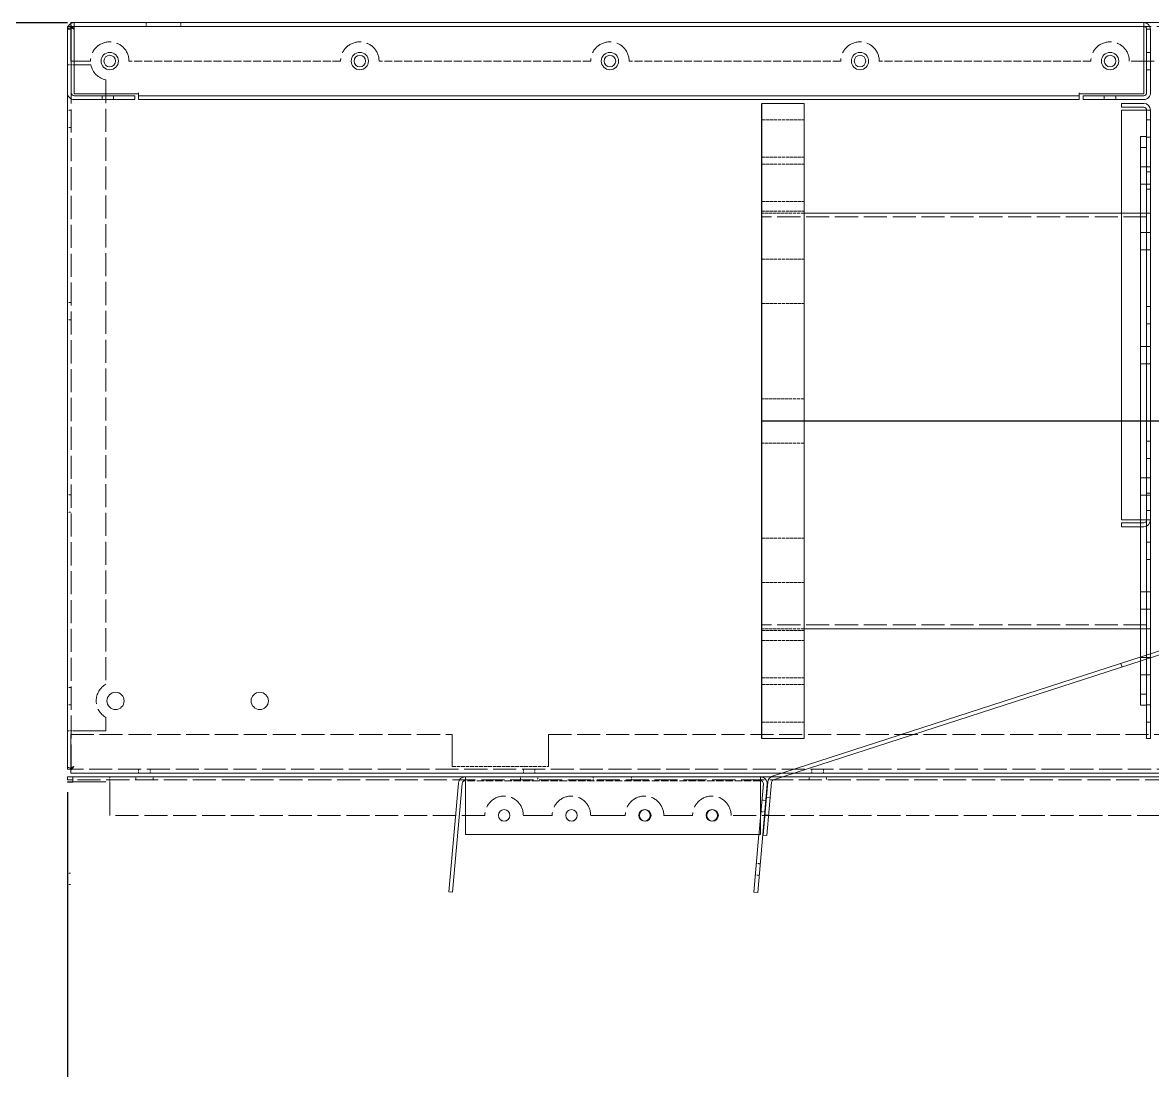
# Model space of a CAD drawing. Header units: millimetres. Extents: x 1817 to 34080, y 1746 to 24560.
# Drawn here: x 16139 to 16726, y 12763 to 13308 of the extents above; entities that cross this region are included whole.
import ezdxf

# ---------------------------------------------------------------- set-up
doc = ezdxf.new("R2010")
doc.units = ezdxf.units.MM
doc.linetypes.add('DASHED', pattern=[15, 12, -3])

# ---------------------------------------------------------------- blocks, each defined once
blk = doc.blocks.new('A$C07BF02F0')
at = {"color": 7, "lineweight": 15}
for p, q in [((2, 36.5), (0, 36.5)), ((0, 3.5), (0, 36.5)), ((2, 36.5), (0, 36.5)), ((2, 36.5), (2, 3.5)), ((3.5, 38), (3.5, 40)), ((3.5, 40), (559.5, 40)), ((3.5, 36.5), (3.5, 40)), ((3.5, 38), (3.5, 37.56)), ((3.5, 38), (559.5, 38)), ((3.5, 37.56), (3.5, 36.5)), ((3.5, 36.5), (3.5, 3)), ((3.5, 3), (3.5, 36.5)), ((559.5, 38), (559.5, 40)), ((559.5, 36.5), (559.5, 40)), ((559.5, 37.56), (559.5, 38)), ((559.5, 36.5), (559.5, 37.56)), ((559.5, 36.5), (559.5, 3)), ((559.5, 3), (559.5, 36.5)), ((561, 36.5), (563, 36.5)), ((561, 36.5), (561, 3.5)), ((561, 36.5), (563, 36.5)), ((563, 3.5), (563, 36.5)), ((561, 24.5), (563, 24.5)), ((561, 24.5), (563, 24.5)), ((561, 24.5), (563, 24.5)), ((561, 24.5), (563, 24.5)), ((561, 24.5), (563, 24.5)), ((561, 24.5), (563, 24.5)), ((561, 24.5), (563, 24.5)), ((561, 24.5), (563, 24.5)), ((561, 24.5), (563, 24.5)), ((561, 24.5), (563, 24.5)), ((561, 24.5), (563, 24.5)), ((561, 24.5), (563, 24.5)), ((561, 24.5), (563, 24.5)), ((561, 24.5), (563, 24.5)), ((561, 24.5), (563, 24.5)), ((561, 24.5), (563, 24.5)), ((561, 24.5), (563, 24.5)), ((561, 24.5), (563, 24.5)), ((561, 24.5), (563, 24.5)), ((561, 24.5), (563, 24.5)), ((561, 24.5), (563, 24.5)), ((561, 24.5), (563, 24.5)), ((561, 24.5), (563, 24.5)), ((561, 24.5), (563, 24.5)), ((561, 15.5), (563, 15.5)), ((561, 15.5), (563, 15.5)), ((561, 15.5), (563, 15.5)), ((561, 15.5), (563, 15.5)), ((561, 15.5), (563, 15.5)), ((561, 15.5), (563, 15.5)), ((561, 15.5), (563, 15.5)), ((561, 15.5), (563, 15.5)), ((561, 15.5), (563, 15.5)), ((561, 15.5), (563, 15.5)), ((561, 15.5), (563, 15.5)), ((561, 15.5), (563, 15.5)), ((561, 15.5), (563, 15.5)), ((561, 15.5), (563, 15.5)), ((561, 15.5), (563, 15.5)), ((561, 15.5), (563, 15.5)), ((561, 15.5), (563, 15.5)), ((561, 15.5), (563, 15.5)), ((561, 15.5), (563, 15.5)), ((561, 15.5), (563, 15.5)), ((561, 15.5), (563, 15.5)), ((561, 15.5), (563, 15.5)), ((561, 15.5), (563, 15.5)), ((561, 15.5), (563, 15.5)), ((37, 3), (3.5, 3)), ((37, 3), (3.5, 3)), ((35, 2), (3.5, 2)), ((18, 2), (18, 0)), ((18, 2), (18, 0)), ((18, 2), (18, 0)), ((18, 2), (18, 0)), ((18, 2), (18, 0)), ((18, 2), (18, 0)), ((18, 2), (18, 0)), ((18, 2), (18, 0)), ((18, 2), (18, 0)), ((18, 2), (18, 0)), ((18, 2), (18, 0)), ((18, 2), (18, 0)), ((24, 2), (24, 0)), ((24, 2), (24, 0)), ((24, 2), (24, 0)), ((24, 2), (24, 0)), ((24, 2), (24, 0)), ((24, 2), (24, 0)), ((24, 2), (24, 0)), ((24, 2), (24, 0)), ((24, 2), (24, 0)), ((24, 2), (24, 0)), ((24, 2), (24, 0)), ((24, 2), (24, 0)), ((35, 2), (35, 0)), ((37, 2.44), (37, 3.5)), ((37, 3), (37, 3.5)), ((37, 3), (37, 3.5)), ((37, 3.5), (37, 0)), ((37, 2), (37, 2.44)), ((37, 2), (37, 0)), ((526, 2), (37, 2)), ((526, 2), (37, 2)), ((526, 3), (526, 3.5)), ((526, 3.5), (526, 3)), ((526, 3), (526, 3.5)), ((526, 3.5), (526, 3)), ((526, 2.44), (526, 3)), ((526, 3), (559.5, 3)), ((526, 3), (559.5, 3)), ((526, 3), (526, 0)), ((526, 2), (526, 2.44)), ((526, 2), (526, 0)), ((528, 2), (528, 0)), ((559.5, 2), (528, 2)), ((539, 2), (539, 0)), ((539, 2), (539, 0)), ((539, 2), (539, 0)), ((539, 2), (539, 0)), ((539, 2), (539, 0)), ((539, 2), (539, 0)), ((539, 2), (539, 0)), ((539, 2), (539, 0)), ((539, 2), (539, 0)), ((539, 2), (539, 0)), ((539, 2), (539, 0)), ((539, 2), (539, 0)), ((545, 2), (545, 0)), ((545, 2), (545, 0)), ((545, 2), (545, 0)), ((545, 2), (545, 0)), ((545, 2), (545, 0)), ((545, 2), (545, 0)), ((545, 2), (545, 0)), ((545, 2), (545, 0)), ((545, 2), (545, 0)), ((545, 2), (545, 0)), ((545, 2), (545, 0)), ((545, 2), (545, 0)), ((35, 0), (3.5, 0)), ((526, 0), (37, 0)), ((526, 0), (37, 0)), ((559.5, 0), (528, 0))]:
    blk.add_line(p, q, dxfattribs=at)
for centre in [(22, 20), (152, 20), (282, 20), (412, 20), (542, 20)]:
    blk.add_circle(centre, 3, dxfattribs=at)
for centre, radius, start, end in [((3.5, 36.5), 3.5, 90, 180), ((3.5, 36.5), 1.5, 90, 180), ((559.5, 36.5), 3.5, 360, 90), ((559.5, 36.5), 1.5, 360, 90), ((3.5, 3.5), 3.5, 180, 270.00001), ((3.5, 3.5), 1.5, 180, 269.99999), ((559.5, 3.5), 3.5, 269.99999, 360), ((559.5, 3.5), 1.5, 270.00001, 360)]:
    blk.add_arc(centre, radius, start, end, dxfattribs=at)
blk = doc.blocks.new('A$C16F13DCD')
at = {"color": 7, "lineweight": 15}
for p, q in [((11.5, 330), (0, 330)), ((0, 328), (0, 330)), ((11.5, 328), (0, 328)), ((0, 326.5), (0, 113.5)), ((11.5, 326.5), (0, 326.5)), ((11.5, 326.5), (15, 326.5)), ((13, 113.5), (13, 326.5)), ((15, 326.5), (15, 113.5)), ((13, 321.5), (15, 321.5)), ((13, 321.5), (15, 321.5)), ((13, 321.5), (15, 321.5)), ((13, 321.5), (15, 321.5)), ((13, 321.5), (15, 321.5)), ((13, 321.5), (15, 321.5)), ((13, 321.5), (15, 321.5)), ((13, 312.5), (15, 312.5)), ((13, 312.5), (15, 312.5)), ((13, 312.5), (15, 312.5)), ((13, 312.5), (15, 312.5)), ((13, 312.5), (15, 312.5)), ((13, 312.5), (15, 312.5)), ((13, 312.5), (15, 312.5)), ((13, 297), (15, 297)), ((13, 297), (15, 297)), ((13, 294.5), (15, 294.5)), ((13, 294.5), (15, 294.5)), ((13, 288), (15, 288)), ((13, 288), (15, 288)), ((13, 285.5), (15, 285.5)), ((13, 285.5), (15, 285.5)), ((13, 273), (15, 273)), ((13, 262.84), (15, 262.84)), ((13, 262.84), (15, 262.84)), ((13, 253.84), (15, 253.84)), ((13, 253.84), (15, 253.84)), ((13, 224.5), (15, 224.5)), ((13, 224.5), (15, 224.5)), ((13, 215.5), (15, 215.5)), ((13, 215.5), (15, 215.5)), ((13, 203.66), (15, 203.66)), ((13, 203.66), (15, 203.66)), ((13, 194.66), (15, 194.66)), ((13, 194.66), (15, 194.66)), ((13, 154.5), (15, 154.5)), ((13, 154.5), (15, 154.5)), ((13, 145.5), (15, 145.5)), ((13, 145.5), (15, 145.5)), ((13, 135.34), (15, 135.34)), ((13, 135.34), (15, 135.34)), ((13, 127.5), (15, 127.5)), ((13, 127.5), (15, 127.5)), ((13, 126.34), (15, 126.34)), ((13, 126.34), (15, 126.34)), ((13, 118.5), (15, 118.5)), ((13, 118.5), (15, 118.5)), ((0, 113.5), (11.5, 113.5)), ((0, 110), (0, 112)), ((11.5, 112), (0, 112)), ((11.5, 113.5), (15, 113.5)), ((13, 110.34), (13, 113.5)), ((15, 113.5), (13, 113.5)), ((15, 113.5), (13, 113.5)), ((15, 0), (15, 113.5)), ((11.5, 110), (0, 110)), ((13, 0), (13, 110.34)), ((13, 102), (15, 102)), ((13, 102), (15, 102)), ((13, 93), (15, 93)), ((13, 93), (15, 93)), ((13, 76.16), (15, 76.16)), ((13, 76.16), (15, 76.16)), ((13, 67.16), (15, 67.16)), ((13, 67.16), (15, 67.16)), ((13, 57), (15, 57)), ((13, 42), (15, 42)), ((13, 42), (15, 42)), ((13, 42), (15, 42)), ((13, 42), (15, 42)), ((13, 33), (15, 33)), ((13, 33), (15, 33)), ((13, 33), (15, 33)), ((13, 33), (15, 33)), ((13, 17.5), (15, 17.5)), ((13, 17.5), (15, 17.5)), ((13, 17.5), (15, 17.5)), ((13, 17.5), (15, 17.5)), ((13, 17.5), (15, 17.5)), ((13, 8.5), (15, 8.5)), ((13, 8.5), (15, 8.5)), ((13, 8.5), (15, 8.5)), ((13, 8.5), (15, 8.5)), ((13, 8.5), (15, 8.5)), ((13, 0), (15, 0))]:
    blk.add_line(p, q, dxfattribs=at)
for centre, radius, start, end in [((11.5, 326.5), 3.5, 0, 90), ((11.5, 326.5), 1.5, 0, 90), ((11.5, 113.5), 3.5, 270, 0), ((11.5, 113.5), 1.5, 270, 0)]:
    blk.add_arc(centre, radius, start, end, dxfattribs=at)
blk = doc.blocks.new('A$C5DDF0D69')
at = {"color": 7, "lineweight": 13, "ltscale": 0.000626001}
for p, q in [((8.74, 60.17), (8.44, 60.17)), ((8.74, 58.17), (8.44, 58.17))]:
    blk.add_line(p, q, dxfattribs=at)
at = {"color": 7, "lineweight": 13, "ltscale": 0.31935}
for p, q in [((162.03, 60.17), (8.74, 60.17)), ((162.03, 30.17), (8.74, 30.17))]:
    blk.add_line(p, q, dxfattribs=at)
at = {"color": 7, "linetype": 'DASHED', "lineweight": 13, "ltscale": 0.004167}
for p, q in [((8.74, 58.17), (8.74, 60.17)), ((74.96, 60.17), (74.96, 58.17)), ((74.96, 60.17), (74.96, 58.17)), ((74.96, 60.17), (74.96, 58.17)), ((74.96, 60.17), (74.96, 58.17)), ((74.96, 60.17), (74.96, 58.17)), ((74.96, 60.17), (74.96, 58.17)), ((74.96, 60.17), (74.96, 58.17)), ((74.96, 60.17), (74.96, 58.17)), ((74.96, 60.17), (74.96, 58.17)), ((74.96, 60.17), (74.96, 58.17)), ((74.96, 60.17), (74.96, 58.17)), ((94.96, 60.17), (94.96, 58.17)), ((94.96, 60.17), (94.96, 58.17)), ((94.96, 60.17), (94.96, 58.17)), ((94.96, 60.17), (94.96, 58.17)), ((94.96, 60.17), (94.96, 58.17)), ((94.96, 60.17), (94.96, 58.17)), ((94.96, 60.17), (94.96, 58.17)), ((94.96, 60.17), (94.96, 58.17)), ((94.96, 60.17), (94.96, 58.17)), ((94.96, 60.17), (94.96, 58.17)), ((94.96, 60.17), (94.96, 58.17)), ((162.03, 58.17), (162.03, 60.17)), ((164.77, 47.89), (162.78, 48.06)), ((164.77, 47.89), (162.78, 48.06)), ((164.77, 47.89), (162.78, 48.06)), ((164.77, 47.89), (162.78, 48.06)), ((164.77, 47.89), (162.78, 48.06)), ((164.77, 47.89), (162.78, 48.06)), ((164.77, 47.89), (162.78, 48.06)), ((164.77, 47.89), (162.78, 48.06)), ((164.77, 47.89), (162.78, 48.06)), ((164.77, 47.89), (162.78, 48.06)), ((164.77, 47.89), (162.78, 48.06)), ((164.25, 41.91), (162.26, 42.09)), ((164.25, 41.91), (162.26, 42.09)), ((164.25, 41.91), (162.26, 42.09)), ((164.25, 41.91), (162.26, 42.09)), ((164.25, 41.91), (162.26, 42.09)), ((164.25, 41.91), (162.26, 42.09)), ((164.25, 41.91), (162.26, 42.09)), ((164.25, 41.91), (162.26, 42.09)), ((164.25, 41.91), (162.26, 42.09)), ((164.25, 41.91), (162.26, 42.09)), ((164.25, 41.91), (162.26, 42.09)), ((161.9, 15.01), (159.91, 15.19)), ((161.9, 15.01), (159.91, 15.19)), ((161.38, 9.04), (159.38, 9.21)), ((161.38, 9.04), (159.38, 9.21))]:
    blk.add_line(p, q, dxfattribs=at)
at = {"color": 7, "lineweight": 13, "ltscale": 0.007292}
for p, q in [((8.74, 56.67), (8.74, 60.17)), ((162.03, 56.67), (162.03, 60.17))]:
    blk.add_line(p, q, dxfattribs=at)
at = {"color": 7, "lineweight": 13, "ltscale": 0.118431}
for p, q in [((0, 0.35), (4.96, 56.98)), ((1.99, 0.17), (6.95, 56.8))]:
    blk.add_line(p, q, dxfattribs=at)
at = {"color": 7, "linetype": 'DASHED', "lineweight": 13, "ltscale": 0.31935}
blk.add_line((162.03, 58.17), (8.74, 58.17), dxfattribs=at)
at = {"color": 7, "lineweight": 13, "ltscale": 0.003125}
blk.add_line((8.74, 58.17), (8.74, 56.67), dxfattribs=at)
at = {"color": 7, "lineweight": 13, "ltscale": 0.055208}
for p, q in [((8.74, 56.67), (8.74, 30.17)), ((8.74, 30.17), (8.74, 56.67)), ((162.03, 30.17), (162.03, 56.67))]:
    blk.add_line(p, q, dxfattribs=at)
at = {"color": 7, "lineweight": 13, "ltscale": 0.117885}
blk.add_line((160.59, 0), (165.52, 56.37), dxfattribs=at)
at = {"color": 7, "linetype": 'DASHED', "lineweight": 13, "ltscale": 0.003125}
blk.add_line((162.03, 58.17), (162.03, 56.67), dxfattribs=at)
at = {"color": 7, "linetype": 'DASHED', "lineweight": 13, "ltscale": 0.055208}
blk.add_line((162.03, 56.67), (162.03, 30.17), dxfattribs=at)
at = {"color": 7, "lineweight": 13, "ltscale": 0.035719}
blk.add_line((162.03, 39.46), (163.52, 56.54), dxfattribs=at)
at = {"color": 7, "linetype": 'DASHED', "lineweight": 13, "ltscale": 0.019427}
blk.add_line((161.22, 30.17), (162.03, 39.46), dxfattribs=at)
at = {"color": 7, "lineweight": 13, "ltscale": 0.317661}
blk.add_line((161.22, 30.17), (8.74, 30.17), dxfattribs=at)
at = {"color": 7, "lineweight": 13, "ltscale": 0.062739}
blk.add_line((158.59, 0.17), (161.22, 30.17), dxfattribs=at)
at = {"color": 7, "linetype": 'DASHED', "lineweight": 13, "ltscale": 0.001689}
blk.add_line((162.03, 30.17), (161.22, 30.17), dxfattribs=at)
at = {"color": 7, "lineweight": 13, "ltscale": 0.004167}
for p, q in [((1.99, 0.17), (0, 0.35)), ((160.59, 0), (158.59, 0.17))]:
    blk.add_line(p, q, dxfattribs=at)
at = {"color": 7, "lineweight": 13}
for centre in [(28.74, 40.17), (63.74, 40.17), (102.14, 40.17), (137.14, 40.17)]:
    blk.add_circle(centre, 3, dxfattribs=at)
for centre, radius, start, end in [((8.44, 56.67), 3.5, 90, 175), ((162.03, 56.67), 3.5, 355, 90), ((8.44, 56.67), 1.5, 90, 175), ((162.03, 56.67), 1.5, 355, 90)]:
    blk.add_arc(centre, radius, start, end, dxfattribs=at)
blk = doc.blocks.new('A$C7EF54F26')
at = {"color": 7, "lineweight": 15}
for p, q in [((431.66, 245.91), (433.66, 245.91)), ((431.66, 216.89), (431.66, 245.91)), ((433.66, 216.89), (433.66, 245.91)), ((431.66, 235.41), (433.66, 235.41)), ((431.66, 235.41), (433.66, 235.41)), ((431.66, 235.41), (433.66, 235.41)), ((431.66, 235.41), (433.66, 235.41)), ((431.66, 235.41), (433.66, 235.41)), ((431.66, 235.41), (433.66, 235.41)), ((431.66, 235.41), (433.66, 235.41)), ((431.66, 235.41), (433.66, 235.41)), ((431.66, 235.41), (433.66, 235.41)), ((431.66, 235.41), (433.66, 235.41)), ((431.66, 235.41), (433.66, 235.41)), ((431.66, 226.41), (433.66, 226.41)), ((431.66, 226.41), (433.66, 226.41)), ((431.66, 226.41), (433.66, 226.41)), ((431.66, 226.41), (433.66, 226.41)), ((431.66, 226.41), (433.66, 226.41)), ((431.66, 226.41), (433.66, 226.41)), ((431.66, 226.41), (433.66, 226.41)), ((431.66, 226.41), (433.66, 226.41)), ((431.66, 226.41), (433.66, 226.41)), ((431.66, 226.41), (433.66, 226.41)), ((431.66, 226.41), (433.66, 226.41)), ((2.12, 30.92), (430.75, 215.52)), ((2.91, 29.08), (431.54, 213.68)), ((306.56, 162.03), (307.35, 160.19)), ((176.95, 106.21), (177.74, 104.37)), ((0, 27.68), (0.15, 0)), ((2, 27.69), (2.15, 0.01)), ((2.04, 19.51), (0.04, 19.5)), ((2.04, 19.51), (0.04, 19.5)), ((2.04, 19.51), (0.04, 19.5)), ((2.04, 19.51), (0.04, 19.5)), ((2.04, 19.51), (0.04, 19.5)), ((2.04, 19.51), (0.04, 19.5)), ((2.04, 19.51), (0.04, 19.5)), ((2.04, 19.51), (0.04, 19.5)), ((2.04, 19.51), (0.04, 19.5)), ((2.04, 19.51), (0.04, 19.5)), ((2.04, 19.51), (0.04, 19.5)), ((2.09, 10.51), (0.09, 10.5)), ((2.09, 10.51), (0.09, 10.5)), ((2.09, 10.51), (0.09, 10.5)), ((2.09, 10.51), (0.09, 10.5)), ((2.09, 10.51), (0.09, 10.5)), ((2.09, 10.51), (0.09, 10.5)), ((2.09, 10.51), (0.09, 10.5)), ((2.09, 10.51), (0.09, 10.5)), ((2.09, 10.51), (0.09, 10.5)), ((2.09, 10.51), (0.09, 10.5)), ((2.09, 10.51), (0.09, 10.5)), ((0.15, 0), (2.15, 0.01))]:
    blk.add_line(p, q, dxfattribs=at)
for centre, radius, start, end in [((430.16, 216.89), 1.5, 293.3, 0), ((430.16, 216.89), 3.5, 293.3, 0), ((3.5, 27.7), 3.5, 113.3, 180.3), ((3.5, 27.7), 1.5, 113.3, 180.3)]:
    blk.add_arc(centre, radius, start, end, dxfattribs=at)
blk = doc.blocks.new('1')
at = {"ltscale": 500}
for p, q in [((15161.93, 13307.76), (16161.93, 13307.76)), ((16161.93, 12907.76), (16161.93, 9707.76))]:
    blk.add_line(p, q, dxfattribs=at)
at = {"color": 7, "lineweight": 13, "ltscale": 0.003112}
for p, q in [((16162.92, 13305.76), (16161.93, 13305.76)), ((16162.92, 12919.76), (16161.93, 12919.76))]:
    blk.add_line(p, q, dxfattribs=at)
at = {"color": 7, "lineweight": 13, "ltscale": 0.002813}
for p, q in [((16161.93, 13304.86), (16161.93, 13305.76)), ((16161.93, 12920.66), (16161.93, 12919.76))]:
    blk.add_line(p, q, dxfattribs=at)
at = {"color": 7, "lineweight": 13}
for p, q in [((16161.93, 12920.66), (16161.93, 13304.86)), ((18660.23, 13307.76), (16163.63, 13307.76)), ((16522.93, 13100.76), (16522.93, 13265.76)), ((16544.93, 13100.76), (16544.93, 13265.76)), ((16719.73, 13248.48), (16719.73, 13100.76)), ((16722.93, 13248.48), (16722.93, 13100.76)), ((16719.73, 13208.76), (16544.93, 13208.76)), ((16722.93, 13100.76), (16722.93, 13208.76)), ((16522.93, 12935.76), (16522.93, 13100.76)), ((16544.93, 12935.76), (16544.93, 13100.76)), ((16719.73, 12953.03), (16719.73, 13100.76)), ((16722.93, 12953.03), (16722.93, 13100.76)), ((16722.93, 12992.76), (16722.93, 13100.76)), ((16722.93, 12994.76), (16722.93, 13100.76)), ((16719.73, 12992.76), (16544.93, 12992.76)), ((18660.23, 12917.76), (16163.63, 12917.76)), ((17244.13, 12915.76), (16164.73, 12915.76))]:
    blk.add_line(p, q, dxfattribs=at)
at = {"color": 7, "linetype": 'DASHED', "lineweight": 13, "ltscale": 0.00625}
for p, q in [((16161.93, 13304.86), (16163.93, 13304.86)), ((16202.93, 13305.76), (16202.93, 13307.76)), ((16220.93, 13305.76), (16220.93, 13307.76)), ((16161.93, 13285.76), (16163.93, 13285.76)), ((16163.93, 13262.26), (16161.93, 13262.26)), ((16163.93, 13253.26), (16161.93, 13253.26)), ((16163.93, 13162.26), (16161.93, 13162.26)), ((16163.93, 13153.26), (16161.93, 13153.26)), ((16163.93, 13062.26), (16161.93, 13062.26)), ((16163.93, 13053.26), (16161.93, 13053.26)), ((16163.93, 12962.26), (16161.93, 12962.26)), ((16163.93, 12953.26), (16161.93, 12953.26)), ((16161.93, 12939.76), (16163.93, 12939.76)), ((16161.93, 12920.66), (16163.93, 12920.66)), ((16198.93, 12919.76), (16198.93, 12917.76)), ((16204.93, 12919.76), (16204.93, 12917.76)), ((16398.93, 12919.76), (16398.93, 12917.76)), ((16404.93, 12919.76), (16404.93, 12917.76)), ((16548.93, 12919.76), (16548.93, 12917.76)), ((16554.93, 12919.76), (16554.93, 12917.76))]:
    blk.add_line(p, q, dxfattribs=at)
at = {"color": 7, "lineweight": 13, "ltscale": 0.002201}
for p, q in [((16162.92, 13305.76), (16163.63, 13305.76)), ((16162.92, 12919.76), (16163.63, 12919.76))]:
    blk.add_line(p, q, dxfattribs=at)
at = {"color": 7, "lineweight": 13, "ltscale": 0.004222}
for p, q in [((16163.63, 13306.41), (16163.63, 13307.76)), ((16163.63, 12919.11), (16163.63, 12917.76))]:
    blk.add_line(p, q, dxfattribs=at)
at = {"color": 7, "lineweight": 13, "ltscale": 0.003766}
for p, q in [((16163.63, 13306.41), (16163.63, 13305.2)), ((16163.63, 12919.11), (16163.63, 12920.31))]:
    blk.add_line(p, q, dxfattribs=at)
at = {"color": 7, "linetype": 'DASHED', "lineweight": 13}
for p, q in [((18660.23, 13305.76), (16163.63, 13305.76)), ((16163.93, 12920.66), (16163.93, 13304.86)), ((18541.93, 13287.76), (16713.93, 13287.76)), ((16181.93, 13277.96), (16181.93, 12963.92)), ((16522.93, 13208.76), (16522.93, 13100.76)), ((16722.93, 13206.76), (16522.93, 13206.76)), ((16522.93, 13100.76), (16522.93, 12992.76)), ((16522.93, 13100.76), (16522.93, 12994.76)), ((16722.93, 12994.76), (16522.93, 12994.76)), ((16163.63, 12937.76), (16361.93, 12937.76)), ((16411.93, 12937.76), (16908.93, 12937.76)), ((18660.23, 12919.76), (16163.63, 12919.76)), ((17244.13, 12914.16), (16164.73, 12914.16)), ((16378.93, 12895.76), (16183.93, 12895.76)), ((17224.93, 12895.76), (16506.93, 12895.76))]:
    blk.add_line(p, q, dxfattribs=at)
at = {"color": 7, "linetype": 'DASHED', "lineweight": 13, "ltscale": 0.002219}
for p, q in [((16163.63, 13305.76), (16164.34, 13305.76)), ((16163.63, 12919.76), (16164.34, 12919.76))]:
    blk.add_line(p, q, dxfattribs=at)
at = {"color": 7, "linetype": 'DASHED', "lineweight": 13, "ltscale": 0.003094}
for p, q in [((16163.63, 13304.36), (16163.63, 13305.35)), ((16163.63, 12921.16), (16163.63, 12920.17))]:
    blk.add_line(p, q, dxfattribs=at)
at = {"color": 7, "linetype": 'DASHED', "lineweight": 13, "ltscale": 0.051875}
for p, q in [((16163.63, 13287.76), (16163.63, 13304.36)), ((16181.93, 12939.76), (16165.33, 12939.76)), ((16163.63, 12921.16), (16163.63, 12937.76)), ((16361.93, 12937.76), (16361.93, 12921.16)), ((16411.93, 12937.76), (16411.93, 12921.16))]:
    blk.add_line(p, q, dxfattribs=at)
at = {"color": 7, "linetype": 'DASHED', "lineweight": 13, "ltscale": 0.002812}
for p, q in [((16163.93, 13304.86), (16163.93, 13305.76)), ((16163.93, 12920.66), (16163.93, 12919.76))]:
    blk.add_line(p, q, dxfattribs=at)
at = {"color": 7, "linetype": 'DASHED', "lineweight": 13, "ltscale": 0.032187}
blk.add_line((16173.93, 13287.76), (16163.63, 13287.76), dxfattribs=at)
at = {"color": 7, "linetype": 'DASHED', "lineweight": 13, "ltscale": 0.004375}
for p, q in [((16163.93, 13285.76), (16165.33, 13285.76)), ((16163.93, 12939.76), (16165.33, 12939.76))]:
    blk.add_line(p, q, dxfattribs=at)
at = {"color": 7, "linetype": 'DASHED', "lineweight": 13, "ltscale": 0.027506}
blk.add_line((16165.33, 13285.76), (16174.13, 13285.76), dxfattribs=at)
at = {"color": 7, "linetype": 'DASHED', "lineweight": 13, "ltscale": 0.34375}
for p, q in [((16303.93, 13287.76), (16193.93, 13287.76)), ((16433.93, 13287.76), (16323.93, 13287.76)), ((16563.93, 13287.76), (16453.93, 13287.76)), ((16693.93, 13287.76), (16583.93, 13287.76))]:
    blk.add_line(p, q, dxfattribs=at)
at = {"color": 7, "lineweight": 13, "ltscale": 0.1375}
for p, q in [((16522.93, 13265.76), (16544.93, 13265.76)), ((16522.93, 12935.76), (16544.93, 12935.76))]:
    blk.add_line(p, q, dxfattribs=at)
for p, q in [((16522.93, 12935.76), (16522.93, 13265.76)), ((16522.93, 13100.76), (18149.59, 13100.76))]:
    blk.add_line(p, q)
at = {"color": 7, "linetype": 'DASHED', "lineweight": 13, "ltscale": 0.1375}
for p, q in [((16522.93, 13257.26), (16544.93, 13257.26)), ((16522.93, 13237.83), (16544.93, 13237.83)), ((16522.93, 13237.83), (16544.93, 13237.83)), ((16522.93, 13234.26), (16544.93, 13234.26)), ((16522.93, 13214.83), (16544.93, 13214.83)), ((16522.93, 13214.83), (16544.93, 13214.83)), ((16522.93, 13209.76), (16544.93, 13209.76)), ((16544.93, 13208.76), (16522.93, 13208.76)), ((16522.93, 13184.76), (16544.93, 13184.76)), ((16522.93, 13184.76), (16544.93, 13184.76)), ((16522.93, 13161.76), (16544.93, 13161.76)), ((16522.93, 13161.76), (16544.93, 13161.76)), ((16544.93, 13112.26), (16522.93, 13112.26)), ((16544.93, 13112.26), (16522.93, 13112.26)), ((16544.93, 13089.26), (16522.93, 13089.26)), ((16544.93, 13089.26), (16522.93, 13089.26)), ((16522.93, 13039.76), (16544.93, 13039.76)), ((16522.93, 13039.76), (16544.93, 13039.76)), ((16522.93, 13016.76), (16544.93, 13016.76)), ((16522.93, 13016.76), (16544.93, 13016.76)), ((16544.93, 12992.76), (16522.93, 12992.76)), ((16522.93, 12991.76), (16544.93, 12991.76)), ((16522.93, 12986.68), (16544.93, 12986.68)), ((16522.93, 12986.68), (16544.93, 12986.68)), ((16522.93, 12967.26), (16544.93, 12967.26)), ((16522.93, 12963.68), (16544.93, 12963.68)), ((16522.93, 12963.68), (16544.93, 12963.68)), ((16522.93, 12944.26), (16544.93, 12944.26))]:
    blk.add_line(p, q, dxfattribs=at)
at = {"color": 7, "lineweight": 13, "ltscale": 0.02}
for p, q in [((16722.93, 13248.48), (16719.73, 13248.48)), ((16722.93, 13248.48), (16719.73, 13248.48)), ((16722.93, 12953.03), (16719.73, 12953.03))]:
    blk.add_line(p, q, dxfattribs=at)
at = {"color": 7, "linetype": 'DASHED', "lineweight": 13, "ltscale": 0.02}
for p, q in [((16722.93, 13242.76), (16719.73, 13242.76)), ((16719.73, 13232.76), (16722.93, 13232.76)), ((16719.73, 13232.76), (16722.93, 13232.76)), ((16719.73, 13223.76), (16722.93, 13223.76)), ((16719.73, 13223.76), (16722.93, 13223.76)), ((16722.93, 13208.76), (16719.73, 13208.76)), ((16722.93, 13208.76), (16719.73, 13208.76)), ((16719.73, 13198.6), (16722.93, 13198.6)), ((16719.73, 13198.6), (16722.93, 13198.6)), ((16719.73, 13189.6), (16722.93, 13189.6)), ((16719.73, 13189.6), (16722.93, 13189.6)), ((16719.73, 13139.42), (16722.93, 13139.42)), ((16719.73, 13139.42), (16722.93, 13139.42)), ((16719.73, 13130.42), (16722.93, 13130.42)), ((16719.73, 13130.42), (16722.93, 13130.42)), ((16719.73, 13071.09), (16722.93, 13071.09)), ((16719.73, 13071.09), (16722.93, 13071.09)), ((16719.73, 13062.09), (16722.93, 13062.09)), ((16719.73, 13062.09), (16722.93, 13062.09)), ((16719.73, 13011.92), (16722.93, 13011.92)), ((16719.73, 13011.92), (16722.93, 13011.92)), ((16719.73, 13002.92), (16722.93, 13002.92)), ((16719.73, 13002.92), (16722.93, 13002.92)), ((16722.93, 12992.76), (16719.73, 12992.76)), ((16722.93, 12992.76), (16719.73, 12992.76)), ((16719.73, 12977.75), (16722.93, 12977.75)), ((16719.73, 12977.75), (16722.93, 12977.75)), ((16719.73, 12968.75), (16722.93, 12968.75)), ((16719.73, 12968.75), (16722.93, 12968.75)), ((16722.93, 12958.76), (16719.73, 12958.76)), ((16722.93, 12953.03), (16719.73, 12953.03))]:
    blk.add_line(p, q, dxfattribs=at)
at = {"color": 7, "linetype": 'DASHED', "lineweight": 13, "ltscale": 0.021374}
blk.add_line((16181.93, 12946.6), (16181.93, 12939.76), dxfattribs=at)
at = {"color": 7, "linetype": 'DASHED', "lineweight": 13, "ltscale": 0.15625}
blk.add_line((16361.93, 12921.16), (16411.93, 12921.16), dxfattribs=at)
at = {"color": 7, "lineweight": 13, "ltscale": 0.009063}
for p, q in [((16161.93, 12915.76), (16164.73, 12915.76)), ((16161.93, 12914.16), (16164.73, 12914.16))]:
    blk.add_line(p, q, dxfattribs=at)
at = {"color": 7, "lineweight": 13, "ltscale": 0.005}
for p, q in [((16161.93, 12915.76), (16161.93, 12914.16)), ((16161.93, 12913.26), (16163.53, 12913.26))]:
    blk.add_line(p, q, dxfattribs=at)
at = {"color": 7, "lineweight": 13, "ltscale": 0.00875}
for p, q in [((16164.73, 12912.96), (16164.73, 12915.76)), ((16161.93, 12912.96), (16164.73, 12912.96))]:
    blk.add_line(p, q, dxfattribs=at)
at = {"color": 7, "lineweight": 13, "ltscale": 0.000866094}
blk.add_line((16164.73, 12915.76), (16164.73, 12915.48), dxfattribs=at)
at = {"color": 7, "linetype": 'DASHED', "lineweight": 13, "ltscale": 0.004134}
blk.add_line((16164.73, 12915.48), (16164.73, 12914.16), dxfattribs=at)
at = {"color": 7, "linetype": 'DASHED', "lineweight": 13, "ltscale": 0.005}
for p, q in [((16183.93, 12915.76), (16183.93, 12914.16)), ((16197.43, 12914.16), (16197.43, 12915.76)), ((16206.43, 12914.16), (16206.43, 12915.76)), ((16397.43, 12914.16), (16397.43, 12915.76)), ((16406.43, 12914.16), (16406.43, 12915.76)), ((16547.43, 12914.16), (16547.43, 12915.76)), ((16556.43, 12914.16), (16556.43, 12915.76)), ((16163.53, 12865.76), (16161.93, 12865.76)), ((16163.53, 12859.76), (16161.93, 12859.76))]:
    blk.add_line(p, q, dxfattribs=at)
at = {"color": 7, "lineweight": 13, "ltscale": 0.0009375}
for p, q in [((16161.93, 12912.96), (16161.93, 12913.26)), ((16163.53, 12912.96), (16163.53, 12913.26))]:
    blk.add_line(p, q, dxfattribs=at)
at = {"color": 7, "lineweight": 13, "ltscale": 0.00375}
blk.add_line((16164.73, 12913.26), (16163.53, 12913.26), dxfattribs=at)
at = {"color": 7, "linetype": 'DASHED', "lineweight": 13, "ltscale": 0.05375}
for p, q in [((16164.73, 12913.26), (16181.93, 12913.26)), ((16183.93, 12895.76), (16183.93, 12912.96))]:
    blk.add_line(p, q, dxfattribs=at)
at = {"color": 7, "linetype": 'DASHED', "lineweight": 13, "ltscale": 0.00375}
blk.add_line((16183.93, 12914.16), (16183.93, 12912.96), dxfattribs=at)
at = {"lineweight": 5}
blk.add_line((16525.06, 12903.47), (16524.54, 12897.49), dxfattribs=at)
at = {"color": 7, "linetype": 'DASHED', "lineweight": 13, "ltscale": 0.046875}
for p, q in [((16413.93, 12895.76), (16398.93, 12895.76)), ((16486.93, 12895.76), (16471.93, 12895.76))]:
    blk.add_line(p, q, dxfattribs=at)
at = {"color": 7, "linetype": 'DASHED', "lineweight": 13, "ltscale": 0.05625}
blk.add_line((16451.93, 12895.76), (16433.93, 12895.76), dxfattribs=at)
at = {"color": 7, "lineweight": 13}
for centre, radius in [((16183.93, 13287.76), 4.5), ((16313.93, 13287.76), 4.5), ((16443.93, 13287.76), 4.5), ((16573.93, 13287.76), 4.5), ((16703.93, 13287.76), 4.5), ((16186.93, 12955.26), 4.5), ((16261.93, 12955.26), 4.5), ((16388.93, 12895.76), 3), ((16423.93, 12895.76), 3), ((16461.93, 12895.76), 3), ((16496.93, 12895.76), 3)]:
    blk.add_circle(centre, radius, dxfattribs=at)
at = {"color": 7, "linetype": 'DASHED', "lineweight": 13}
for centre, start, end in [((16183.93, 13287.76), 0, 180), ((16313.93, 13287.76), 0, 180), ((16443.93, 13287.76), 0, 180), ((16573.93, 13287.76), 0, 180), ((16703.93, 13287.76), 0, 180), ((16183.93, 13287.76), 191.53722, 258.46304), ((16186.93, 12955.26), 120, 240), ((16388.93, 12895.76), 0, 180), ((16423.93, 12895.76), 0, 180), ((16461.93, 12895.76), 0, 180), ((16496.93, 12895.76), 0, 180)]:
    blk.add_arc(centre, 10, start, end, dxfattribs=at)
at = {"color": 7, "lineweight": 13}
for points in [[(16162.92, 13305.76), (16163.32, 13305.47), (16163.78, 13305.18), (16164.28, 13304.9), (16164.81, 13304.63), (16165.33, 13304.36)], [(16163.63, 13306.41), (16163.98, 13306.05), (16164.32, 13305.65), (16164.66, 13305.23), (16164.99, 13304.79), (16165.33, 13304.36)], [(16162.92, 12919.76), (16163.32, 12920.05), (16163.78, 12920.33), (16164.28, 12920.61), (16164.81, 12920.88), (16165.33, 12921.16)], [(16163.63, 12919.11), (16163.98, 12919.47), (16164.32, 12919.86), (16164.66, 12920.29), (16164.99, 12920.72), (16165.33, 12921.16)]]:
    blk.add_open_spline(points, degree=5, dxfattribs=at)
at = {"color": 7, "linetype": 'DASHED', "lineweight": 13}
for points in [[(16163.63, 13305.2), (16163.97, 13305.06), (16164.31, 13304.89), (16164.65, 13304.72), (16164.99, 13304.54), (16165.33, 13304.36)], [(16164.34, 13305.76), (16164.5, 13305.47), (16164.68, 13305.19), (16164.89, 13304.91), (16165.11, 13304.64), (16165.33, 13304.36)], [(16163.63, 12920.31), (16163.97, 12920.46), (16164.31, 12920.62), (16164.65, 12920.8), (16164.99, 12920.98), (16165.33, 12921.16)], [(16164.34, 12919.76), (16164.5, 12920.04), (16164.68, 12920.32), (16164.89, 12920.6), (16165.11, 12920.88), (16165.33, 12921.16)]]:
    blk.add_open_spline(points, degree=5, dxfattribs=at)
at = {"lineweight": 5}
for name, p in [('A$C07BF02F0', (16161.93, 13267.76)), ('A$C16F13DCD', (16709.93, 12935.76)), ('A$C5DDF0D69', (16360.19, 12855.58))]:
    blk.add_blockref(name, p, dxfattribs=at)
at = {"lineweight": 5, "rotation": 354.6349260590812}
blk.add_blockref('A$C7EF54F26', (16523.43, 12885.55), dxfattribs=at)

msp = doc.modelspace()

# ---------------------------------------------------------------- block references
msp.add_blockref('1', (0, 0))

doc.saveas('drawing.dxf')
